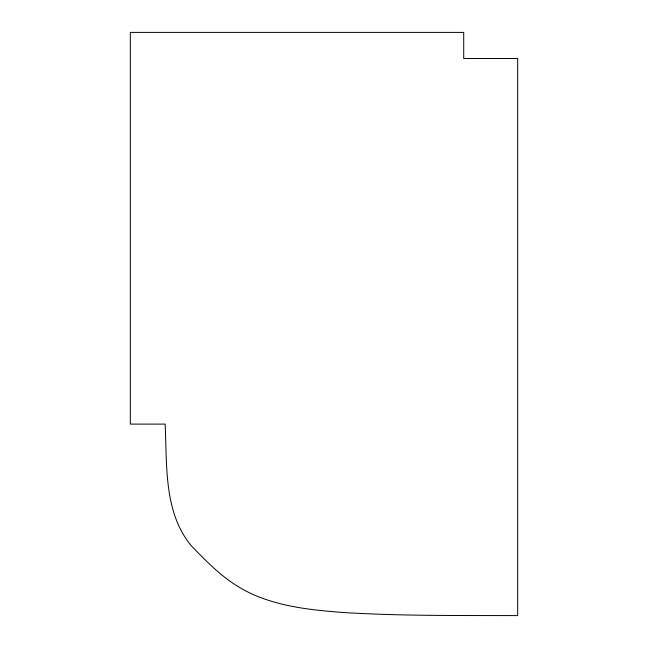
<?xml version="1.0" encoding="UTF-8"?>
<svg xmlns="http://www.w3.org/2000/svg" width="648" height="648" viewBox="0 0 648 648"><rect width="100%" height="100%" fill="white"/><g stroke="black" fill="none" stroke-linecap="round" stroke-linejoin="round"><path stroke-width="0.97" d="M463.709 32.4L130.329 32.4L130.329 424.1L165.143 424.1C167.119 464.924 163.474 512.641 191.525 546.045C203.213 558.041 214.942 570.175 228.477 580.122A141.151 141.151 0 0 0 234.309 584.156A142.787 142.787 0 0 0 243.915 589.923A132.273 132.273 0 0 0 254.996 595.334C283.743 607.46 315.268 610.473 346.089 612.684C403.218 616.037 460.477 615.438 517.671 615.6L517.671 58.514L463.709 58.514L463.709 32.4"/></g></svg>
